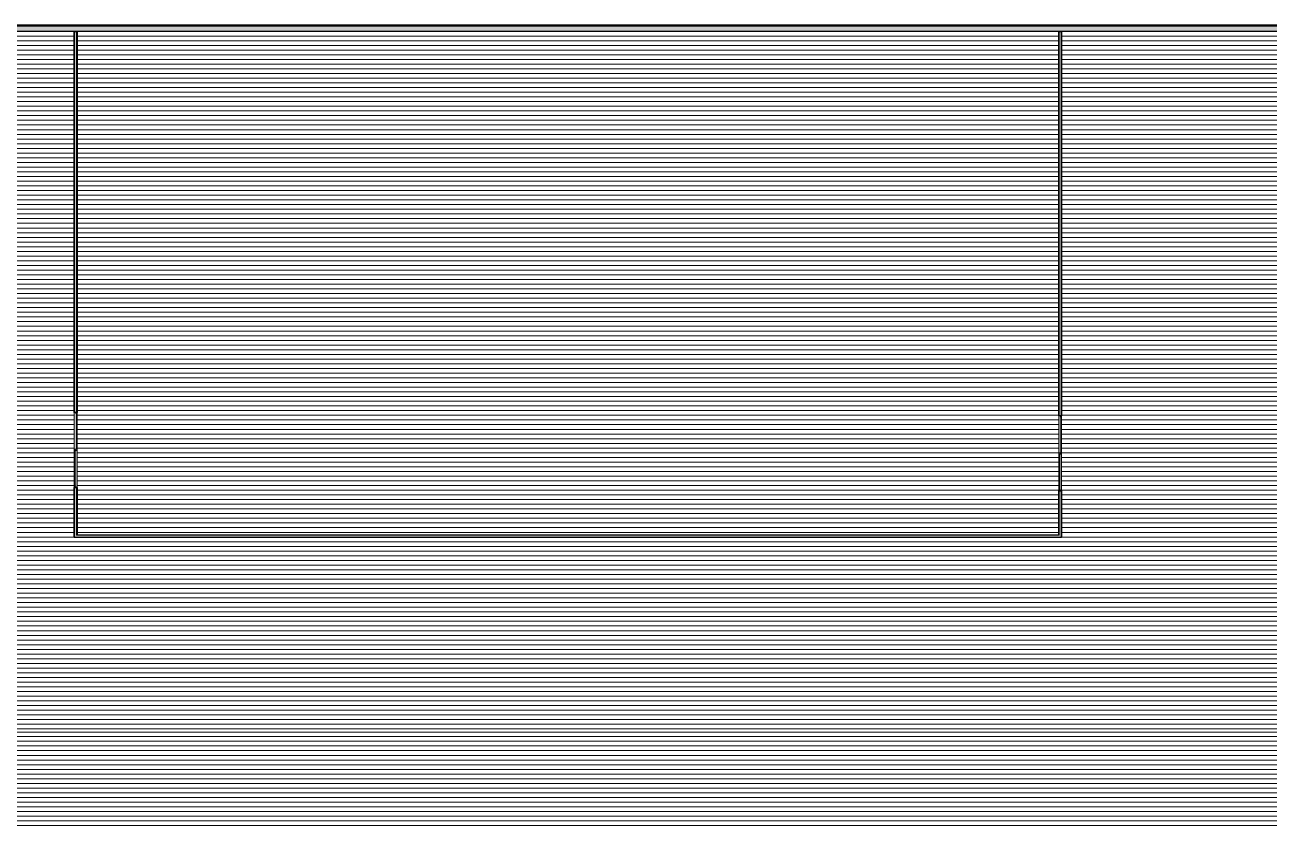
# Model space of a CAD drawing. Header units: inches. Extents: x -2114 to 4522, y -999 to 1712.
# Drawn here: x 276 to 2399, y 356 to 1712 of the extents above; entities that cross this region are included whole.
import ezdxf

# ---------------------------------------------------------------- set-up
doc = ezdxf.new("R2010")
doc.units = ezdxf.units.IN
doc.header["$MEASUREMENT"] = 0
for name, color, linetype, lineweight in [('A-DOOR', 31, 'Continuous', 9), ('A-DOOR-FRAM', 31, 'Continuous', 13), ('A-DOOR-GLAZ', 31, 'Continuous', 15), ('A-ROOF', 132, 'Continuous', 9), ('A-ROOF-PATT', 132, 'Continuous', 9), ('A-WALL', 113, 'Continuous', 9), ('A-WALL-PATT', 111, 'Continuous', 25), ('I-WALL', 2, 'Continuous', 9), ('L-SITE-WALL', 31, 'Continuous', 9)]:
    doc.layers.add(name, color=color, linetype=linetype, lineweight=lineweight)
pattern_1 = [(0, (0, 0), (81.92, 20.48), [3.379, -58.061, 3.379, -58.061, -327.68]), (0, (0, 0), (81.92, 20.48), [-122.88, 3.379, -119.501, 3.379, -58.061, -143.36]), (0, (0, 0), (81.92, 20.48), [-307.2, 3.379, -37.581, 3.379, -99.021]), (120, (30.72, 10.24), (-58.6962, 60.7048), [3.379, -58.061, 3.379, -58.061, -327.68]), (120, (30.72, 10.24), (-58.6962, 60.7048), [-122.88, 3.379, -119.501, 3.379, -58.061, -143.36]), (120, (30.72, 10.24), (-58.6962, 60.7048), [-307.2, 3.379, -37.581, 3.379, -99.021]), (240, (40.96, 51.2), (-23.2238, -81.1848), [3.379, -58.061, 3.379, -58.061, -327.68]), (240, (40.96, 51.2), (-23.2238, -81.1848), [-122.88, 3.379, -119.501, 3.379, -58.061, -143.36]), (240, (40.96, 51.2), (-23.2238, -81.1848), [-307.2, 3.379, -37.581, 3.379, -99.021])]

# ---------------------------------------------------------------- blocks, each defined once
blk = doc.blocks.new('Open Source Metal Building_Exterior_rvt-1-REFLECTED CEILING PLAN - WAREHOUSE')
at = {"layer": 'A-ROOF-PATT'}
h = blk.add_hatch(dxfattribs=at)
h.set_pattern_fill('FP_19', style=0, pattern_type=2)
h.set_pattern_definition([(0, (-24239.079, 22243.225), (0, -7.993), [])])
h.paths.add_polyline_path([(-2102.4, 505.1), (4510.7, 505.1), (4510.7, 1701), (2044.8, 1701), (2044.8, 837), (360.1, 837), (360.1, 1701), (-190.1, 1701), (-190.1, 1560.2), (-464.9, 1560.2), (-464.9, 1701), (-2102.4, 1701), (-2102.4, 803.7)], flags=0)
h.paths.add_polyline_path([(685.9, 841.8), (2040.1, 841.8), (2040.1, 1701), (364.8, 1701), (364.8, 841.8)], flags=0)
h = blk.add_hatch(dxfattribs=at)
h.set_pattern_fill('FP_18', style=0, pattern_type=2)
h.set_pattern_definition([(180, (-24239.079, 22238.23), (1e-15, 7.993), [])])
h.paths.add_polyline_path([(-2112.1, -700.6), (367.9, -700.6), (367.9, -699), (-2113.6, -699), (-2113.6, -700.6), (-2113.2, -700.6)], flags=0)
h.paths.add_polyline_path([(889, -700.6), (891.6, -700.6), (891.6, -699), (641.7, -699), (641.7, -700.6), (862.3, -700.6)], flags=0)
h.paths.add_polyline_path([(4511.4, -700.6), (4521.9, -700.6), (4521.9, -699), (2044.8, -699), (2044.8, -700.6), (2852.2, -700.6)], flags=0)
h.paths.add_polyline_path([(634.2, -700.6), (634.2, -699), (627.6, -699), (627.6, -700.6)], flags=0)
h.paths.add_polyline_path([(622.8, -700.6), (622.8, -699), (387.2, -699), (387.2, -700.6), (618.3, -700.6)], flags=0)
h.paths.add_polyline_path([(379.7, -700.6), (379.7, -699), (379.2, -699), (379.2, -700.6)], flags=0)
h.paths.add_polyline_path([(1945.2, -699.6), (1945.2, -699), (1944.6, -699), (1944.6, -699.6)], flags=0)
h.paths.add_polyline_path([(1769, -687.7), (1800.6, -687.7), (1800.8, -687.2), (1800.8, -679.7), (1800.6, -679.2), (1800.1, -679), (1795.9, -679), (1795.9, -678.5), (1805.9, -678.5), (1805.9, -679), (1801.8, -679), (1801.3, -679.2), (1801.1, -679.7), (1801.1, -687.2), (1801.3, -687.7), (2028.9, -687.7), (2029.1, -687.2), (2029.1, -679.7), (2028.9, -679.2), (2028.5, -679), (2024.3, -679), (2024.3, -678.5), (2034.3, -678.5), (2034.3, -679), (2030.2, -679), (2029.7, -679.2), (2029.5, -679.7), (2029.5, -687.2), (2029.7, -687.7), (4510.7, -687.7), (4510.7, 505.1), (-2102.4, 505.1), (-2102.4, -325.3), (-1740, -325.3), (-1740, -687.7), (383.1, -687.7), (383.3, -687.2), (383.3, -679.7), (383.1, -679.2), (382.6, -679), (378.4, -679), (378.4, -678.5), (388.4, -678.5), (388.4, -679), (384.3, -679), (383.8, -679.2), (383.6, -679.7), (383.6, -687.2), (383.8, -687.7), (637.5, -687.7), (637.7, -687.2), (637.7, -679.7), (637.5, -679.2), (637.1, -679), (632.9, -679), (632.9, -678.5), (642.9, -678.5), (642.9, -679), (638.8, -679), (638.3, -679.2), (638.1, -679.7), (638.1, -687.2), (638.3, -687.7), (760.6, -687.7), (760.6, -200.8), (1118.4, -200.8), (1118.4, -448.8), (1039.4, -448.8), (1039.4, -571.6), (1118.4, -571.6), (1118.4, -678.5), (1127.4, -678.5), (1127.4, -679), (1123.2, -679), (1122.7, -679.2), (1122.5, -679.7), (1122.5, -687.2), (1122.8, -687.7), (1349, -687.7), (1349.2, -687.2), (1349.2, -679.7), (1349, -679.2), (1348.5, -679), (1344.4, -679), (1344.4, -678.5), (1354.4, -678.5), (1354.4, -679), (1350.2, -679), (1349.7, -679.2), (1349.5, -679.7), (1349.5, -687.2), (1349.8, -687.7), (1592, -687.7), (1592.2, -687.2), (1592.2, -679.7), (1592, -679.2), (1591.5, -679), (1587.4, -679), (1587.4, -678.5), (1597.4, -678.5), (1597.4, -679), (1593.2, -679), (1592.7, -679.2), (1592.5, -679.7), (1592.5, -687.2), (1592.8, -687.7), (1644.4, -687.7)], flags=0)
h.paths.add_polyline_path([(765.4, -687.7), (895, -687.7), (895.2, -687.2), (895.2, -679.7), (895, -679.2), (894.5, -679), (890.4, -679), (890.4, -678.5), (900.4, -678.5), (900.4, -679), (896.3, -679), (895.8, -679.2), (895.6, -679.7), (895.6, -687.2), (895.8, -687.7), (1113.6, -687.7), (1113.6, -675.6), (765.4, -675.6)], flags=0)
h.paths.add_polyline_path([(1118.4, -687.7), (1122, -687.7), (1122.2, -687.2), (1122.2, -679.7), (1122, -679.2), (1121.5, -679), (1118.4, -679), (1118.4, -687.7)], flags=0)
at = {"layer": 'A-WALL-PATT', "lineweight": 9}
h = blk.add_hatch(dxfattribs=at)
h.set_pattern_fill('FP_15', style=0, pattern_type=2)
h.set_pattern_definition([(0, (0, 0), (0, 30.216), []), (90, (0, 0), (-30.216, 2e-15), [])])
h.paths.add_polyline_path([(-2103.1, 1709.8), (4519.4, 1709.8), (4519.4, 1710.8), (-2111.1, 1710.8), (-2111.1, 1709.8)], flags=0)
h = blk.add_hatch(dxfattribs=at)
h.set_pattern_fill('FP_14', color=253, style=0, pattern_type=2)
h.set_pattern_definition([(161.57, (1.28, 1.28), (-10.2404037, -0.0005683), [0, -72.858, 8.09, 0]), (18.43, (-1.28, 1.28), (-10.2404037, 0.0005683), [0, -72.858, 8.09, 0]), (108.43, (1.28, 1.28), (5.118465, -25.601926), [24.282, -56.666]), (71.57, (-1.28, 1.28), (5.118465, 25.601926), [24.282, -56.666])])
h.paths.add_polyline_path([(-2103.1, 1701.8), (4511.4, 1701.8), (4511.4, 1709.8), (-2103.1, 1709.8)], flags=0)
at = {"layer": 'L-SITE-WALL', "lineweight": 5}
blk.add_hatch(color=9, dxfattribs=at).paths.add_polyline_path([(-2112.1, 1710.8), (4520.4, 1710.8), (4520.4, 1712.3), (-2112.1, 1712.3)], flags=0)
at = {"layer": 'L-SITE-WALL'}
blk.add_hatch(color=256, dxfattribs=at).paths.add_polyline_path([(-2102.4, 1701), (4510.7, 1701), (4510.7, 1701.8), (-2102.4, 1701.8)], flags=0)
at = {"layer": 'A-ROOF', "color": 7}
blk.add_line((-2102.4, 505.1), (4510.7, 505.1), dxfattribs=at)
at = {"layer": 'A-WALL', "color": 7}
for p, q in [((-2102.4, 1710.8), (4510.7, 1710.8)), ((-2102.4, 1709.8), (4510.7, 1709.8)), ((-2102.4, 1701.8), (4510.7, 1701.8))]:
    blk.add_line(p, q, dxfattribs=at)
at = {"layer": 'L-SITE-WALL', "color": 250, "lineweight": 25}
for p, q in [((-2102.4, 1712.3), (4510.7, 1712.3)), ((4510.7, 1701), (-2102.4, 1701))]:
    blk.add_line(p, q, dxfattribs=at)
blk = doc.blocks.new('Sliding-2 panel - 68_ x 80_ 2-562099-REFLECTED CEILING PLAN - WAREHOUSE')
at = {"layer": 'A-DOOR-FRAM'}
for p, q in [((-64, 7.375), (-64, 5.375)), ((-64, 7.375), (-62, 7.375)), ((-64, 5.375), (-62, 5.375)), ((-62, 7.375), (-62, 5.375)), ((-1, 7.375), (-1, 5.375)), ((-1, 7.375), (1, 7.375)), ((-1, 5.375), (-1, 3.375)), ((-1, 5.375), (1, 5.375)), ((-1, 5.375), (1, 5.375)), ((-1, 3.375), (1, 3.375)), ((1, 7.375), (1, 5.375)), ((1, 5.375), (1, 3.375)), ((62, 5.375), (62, 3.375)), ((62, 5.375), (64, 5.375)), ((62, 3.375), (64, 3.375)), ((64, 5.375), (64, 3.375))]:
    blk.add_line(p, q, dxfattribs=at)
at = {"layer": 'A-DOOR-GLAZ'}
for p, q in [((-62, 6.375), (-1, 6.375)), ((1, 4.375), (62, 4.375))]:
    blk.add_line(p, q, dxfattribs=at)

msp = doc.modelspace()

# ---------------------------------------------------------------- hatches: boundary and pattern name
at = {"layer": 'A-WALL-PATT', "lineweight": 9}
h = msp.add_hatch(dxfattribs=at)
h.set_pattern_fill('FP_1', color=256, style=0, pattern_type=2)
h.set_pattern_definition(pattern_1)
h.paths.add_polyline_path([(360.7, 837), (360.7, 922.7), (360.1, 922.7), (360.1, 837)], flags=0)
h.paths.add_polyline_path([(360.1, 1050.7), (360.7, 1050.7), (360.7, 1701), (360.1, 1701), (360.1, 1576.3)], flags=0)
h = msp.add_hatch(dxfattribs=at)
h.set_pattern_fill('FP_1', color=256, style=0, pattern_type=2)
h.set_pattern_definition(pattern_1)
h.paths.add_polyline_path([(364.8, 841.2), (364.8, 922.7), (364.2, 922.7), (364.2, 841.2)], flags=0)
h.paths.add_polyline_path([(364.2, 1050.7), (364.8, 1050.7), (364.8, 1701), (364.2, 1701), (364.2, 1576.3)], flags=0)
h = msp.add_hatch(dxfattribs=at)
h.set_pattern_fill('FP_1', color=256, style=0, pattern_type=2)
h.set_pattern_definition(pattern_1)
h.paths.add_polyline_path([(2040.7, 841.8), (2040.7, 916.7), (2040.1, 916.7), (2040.1, 841.8)], flags=0)
h.paths.add_polyline_path([(2040.1, 1044.7), (2040.7, 1044.7), (2040.7, 1701), (2040.1, 1701)], flags=0)
h = msp.add_hatch(dxfattribs=at)
h.set_pattern_fill('FP_1', color=256, style=0, pattern_type=2)
h.set_pattern_definition(pattern_1)
h.paths.add_polyline_path([(2044.8, 837.7), (2044.8, 916.7), (2044.2, 916.7), (2044.2, 837.7)], flags=0)
h.paths.add_polyline_path([(2044.2, 1044.7), (2044.8, 1044.7), (2044.8, 1701), (2044.2, 1701)], flags=0)
h = msp.add_hatch(dxfattribs=at)
h.set_pattern_fill('FP_1', color=256, style=0, pattern_type=2)
h.set_pattern_definition(pattern_1)
h.paths.add_polyline_path([(685.9, 837), (2044.8, 837), (2044.8, 837.7), (360.7, 837.7), (360.7, 837), (364.8, 837)], flags=0)
h = msp.add_hatch(dxfattribs=at)
h.set_pattern_fill('FP_1', color=256, style=0, pattern_type=2)
h.set_pattern_definition(pattern_1)
h.paths.add_polyline_path([(2040.7, 841.2), (2040.7, 841.8), (364.8, 841.8), (364.8, 841.2), (685.9, 841.2)], flags=0)
at = {"layer": 'I-WALL', "lineweight": 5}
h = msp.add_hatch(color=256, dxfattribs=at)
h.paths.add_polyline_path([(364.2, 837.7), (364.2, 922.7), (360.7, 922.7), (360.7, 837.7)], flags=0)
h.paths.add_polyline_path([(364.2, 1050.7), (364.2, 1701), (360.7, 1701), (360.7, 1050.7)], flags=0)
h = msp.add_hatch(color=256, dxfattribs=at)
h.paths.add_polyline_path([(2044.2, 841.2), (2044.2, 916.7), (2040.7, 916.7), (2040.7, 841.2)], flags=0)
h.paths.add_polyline_path([(2040.7, 1044.7), (2044.2, 1044.7), (2044.2, 1701), (2040.7, 1701)], flags=0)
for points in [[(360.7, 922.7), (364.8, 922.7), (364.8, 1050.7), (360.1, 1050.7), (360.1, 922.7)], [(2040.7, 916.7), (2044.8, 916.7), (2044.8, 1044.7), (2040.1, 1044.7), (2040.1, 916.7)], [(2044.2, 837.7), (2044.2, 841.2), (364.2, 841.2), (364.2, 837.7), (685.9, 837.7)]]:
    msp.add_hatch(color=256, dxfattribs=at).paths.add_polyline_path(points, flags=0)

# ---------------------------------------------------------------- linework, layer by layer
at = {"layer": 'A-WALL'}
for p, q in [((360.7, 1701), (360.7, 1050.7)), ((364.2, 1701), (364.2, 1050.7)), ((2040.7, 1044.7), (2040.7, 1701)), ((2044.2, 1044.7), (2044.2, 1701)), ((360.7, 922.7), (360.7, 837.7)), ((364.2, 922.7), (364.2, 841.2)), ((2040.7, 841.2), (2040.7, 916.7)), ((2044.2, 837.7), (2044.2, 916.7)), ((360.7, 837.7), (2044.2, 837.7)), ((364.2, 841.2), (2040.7, 841.2))]:
    msp.add_line(p, q, dxfattribs=at)
at = {"layer": 'I-WALL', "lineweight": 25}
for p, q in [((360.1, 1050.7), (360.1, 1701)), ((360.1, 1701), (364.8, 1701)), ((364.8, 1701), (364.8, 1050.7)), ((2040.1, 1044.7), (2040.1, 1701)), ((2040.1, 1701), (2044.8, 1701)), ((2044.8, 1701), (2044.8, 1044.7)), ((364.8, 1050.7), (360.1, 1050.7)), ((2044.8, 1044.7), (2040.1, 1044.7)), ((360.1, 837), (360.1, 922.7)), ((360.1, 922.7), (364.8, 922.7)), ((364.8, 922.7), (364.8, 841.8)), ((2040.1, 841.8), (2040.1, 916.7)), ((2040.1, 916.7), (2044.8, 916.7)), ((2044.8, 916.7), (2044.8, 837)), ((2044.8, 837), (360.1, 837)), ((364.8, 841.8), (2040.1, 841.8))]:
    msp.add_line(p, q, dxfattribs=at)
at = {"layer": 'I-WALL'}
for p, q in [((360.1, 1050.7), (360.1, 922.7)), ((364.8, 922.7), (364.8, 1050.7)), ((2040.1, 1044.7), (2040.1, 916.7)), ((2044.8, 916.7), (2044.8, 1044.7))]:
    msp.add_line(p, q, dxfattribs=at)

# ---------------------------------------------------------------- block references
at = {"layer": 'A-DOOR', "rotation": 269.9999999999999}
for p in [(357.4, 986.7), (2037.4, 980.7)]:
    msp.add_blockref('Sliding-2 panel - 68_ x 80_ 2-562099-REFLECTED CEILING PLAN - WAREHOUSE', p, dxfattribs=at)

# ---------------------------------------------------------------- next in the draw order: block references
at = {"lineweight": 5}
msp.add_blockref('Open Source Metal Building_Exterior_rvt-1-REFLECTED CEILING PLAN - WAREHOUSE', (0, 0), dxfattribs=at)

doc.saveas('drawing.dxf')
